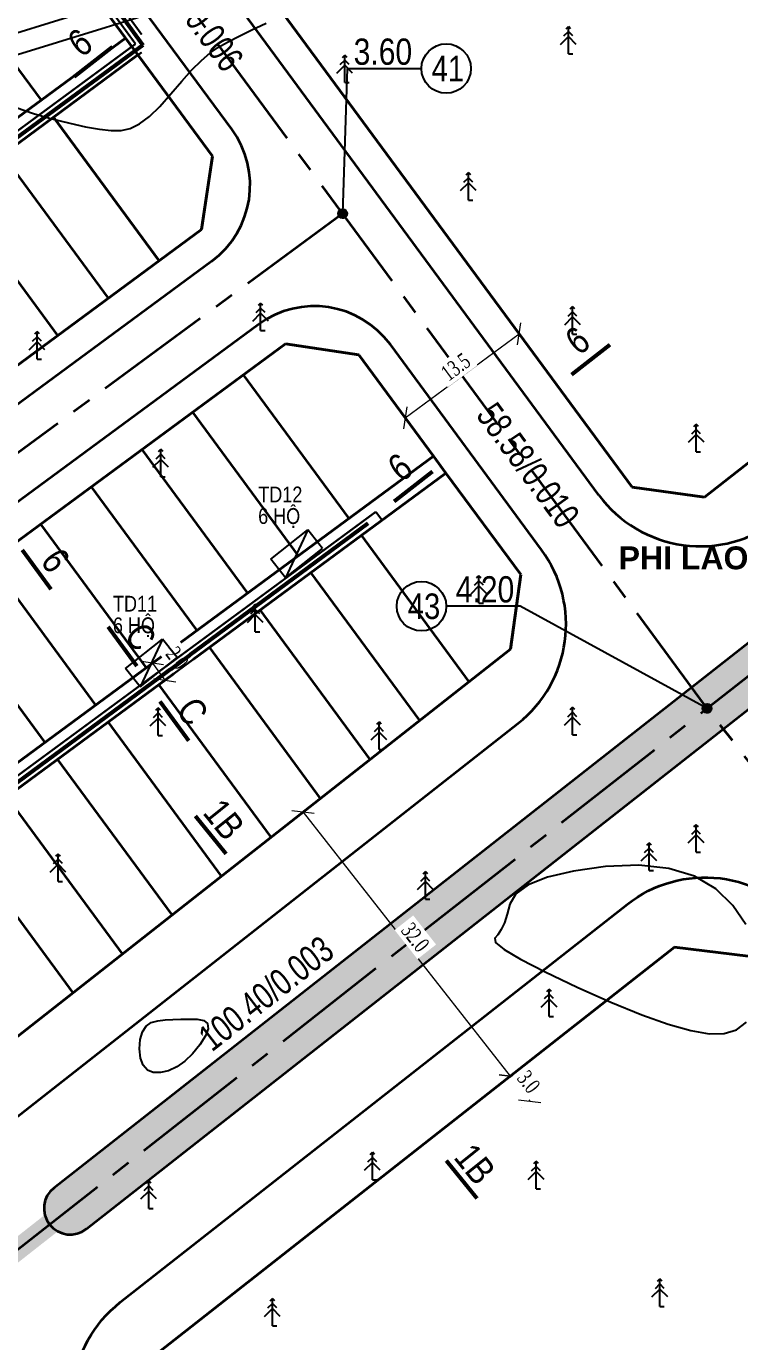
# Model space of a CAD drawing. Extents: x 22709 to 568895, y -41029 to 1932533.
# Drawn here: x 561066.6 to 561134.6, y 1930658.3 to 1930783.7 of the extents above; entities that cross this region are included whole.
import ezdxf

# ---------------------------------------------------------------- set-up
doc = ezdxf.new("R2010")
doc.units = ezdxf.units.MI
doc.header["$MEASUREMENT"] = 0
doc.header["$PDMODE"] = 1
for name, pattern in [('BORDER2', [0.875, 0.25, -0.125, 0.25, -0.125, 0, -0.125]), ('CENTER2', [1.125, 0.75, -0.125, 0.125, -0.125]), ('CONTINOUS', [0]), ('DASHED2', [0.375, 0.25, -0.125])]:
    doc.linetypes.add(name, pattern=pattern)
doc.layers.get('0').update_dxf_attribs({"color": 8, "linetype": 'CONTINUOUS'})
doc.layers.get('DEFPOINTS').update_dxf_attribs({"color": 8, "linetype": 'CONTINUOUS'})
for name, color, linetype, lineweight in [('1-chieu dai', 8, 'CONTINUOUS', 40), ('1-nghiktHC', 8, 'CONTINUOUS', 60), ('10-TIM', 8, 'CENTER2', 35), ('13-PLO', 8, 'CONTINUOUS', 35), ('4-LE TRONG', 8, 'CONTINUOUS', 40), ('7-LE NGOAI', 8, 'CONTINUOUS', 35), ('84- CX DAI PHAN CACH', 8, 'CONTINUOUS', 50), ('D-S-DÂY ĐIỆN 1.5', 200, 'DASHED2', 40), ('EC04', 8, 'CONTINUOUS', 53)]:
    doc.layers.add(name, color=color, linetype=linetype, lineweight=lineweight)
for name, color, linetype in [('1-chieurong', 8, 'CONTINUOUS'), ('1-cotTK', 8, 'CONTINUOUS'), ('1-RANH GIOI QH DX', 8, 'BORDER2'), ('1-toado', 8, 'CONTINUOUS'), ('CHU', 8, 'CONTINUOUS'), ('CHUDIEN', 8, 'CONTINUOUS'), ('DM CON', 8, 'CONTINUOUS'), ('LE DUONG', 8, 'CONTINUOUS'), ('MATCAT', 8, 'CONTINUOUS'), ('PHI LAO', 8, 'CONTINUOUS'), ('Thietbidien', 8, 'CONTINUOUS')]:
    doc.layers.add(name, color=color, linetype=linetype)
doc.styles.add('Do doc', font='VHARIALN.TTF', dxfattribs={"width": 0.9, "oblique": 0.6})
doc.styles.add('K1', font='VHARIALN.TTF', dxfattribs={"height": 250})
doc.styles.add('L1', font='vntimeh.shx', dxfattribs={"width": 0.7})
doc.styles.add('nha', font='VHARIALB.TTF', dxfattribs={"height": 1})
doc.styles.get("Standard").update_dxf_attribs({"font": 'vntimeh.shx'})
doc.styles.add('VNARIAL', font='VHARIALN.TTF')
doc.linetypes.add('EN04M', pattern='A,4.505489,-0.889973,2.289537,[1,CHEO22.shx,S=0.898128,R=0,X=0,Y=0.012726],2.215951,-0.947487,["0.4KV",Standard,S=2,R=359.997854,X=0,Y=-0.812412],-8.615751,2.099566,[1,CHEO22.shx,S=0.898128,R=0,X=0,Y=-0.055311],2.405923,-0.889973', length=24.85965)
doc.dimstyles.new('chieu rong', dxfattribs={"dimtxt": 1.5, "dimasz": 1.5, "dimexe": 1, "dimexo": 1, "dimgap": 0.3, "dimtad": 1, "dimdec": 1, "dimzin": 0, "dimdsep": 46, "dimtxsty": 'L1', "dimblk": 'OBLIQUE', "dimcen": 1, "dimclrd": 37, "dimclre": 37, "dimclrt": 7, "dimadec": 0, "dimazin": 0, "dimtfac": 1, "dimtdec": 1, "dimtofl": 0, "dimtmove": 2, "dimatfit": 3, "dimldrblk": 'ARCHTICK', "dimfxl": 1, "dimtfill": 1, "dimtolj": 1, "dimtzin": 0, "dimlwd": 5, "dimlwe": 5, "dimarcsym": 0})

# ---------------------------------------------------------------- blocks, each defined once
blk = doc.blocks.new('PL')
at = {"layer": 'PHI LAO', "color": 250, "linetype": 'Continuous'}
blk.add_line((569625.73, 1929989.67), (569626.15, 1929989.67), dxfattribs=at)
for points in [[(569625.51, 1929992.08), (569625.73, 1929992.3)], [(569625.95, 1929992.08), (569625.73, 1929992.3)], [(569625.73, 1929989.67), (569625.73, 1929992.3)], [(569624.98, 1929990.58), (569625.73, 1929991.33)], [(569625.3, 1929991.39), (569625.73, 1929991.81)], [(569626.15, 1929991.39), (569625.73, 1929991.81)], [(569626.48, 1929990.58), (569625.73, 1929991.33)]]:
    blk.add_lwpolyline(points, dxfattribs=at)
blk = doc.blocks.new('cvnfgj')
at = {"layer": '1-cotTK', "lineweight": -3}
h = blk.add_hatch(dxfattribs=at)
h.set_pattern_fill('ANSI31', scale=0.1, style=0)
h.set_pattern_definition([(45, (561075.492941, 1927460.097698), (-0.008838834765, 0.008838834765), [])])
edge = h.paths.add_edge_path()
edge.add_arc((568402.56, 1930175.79), 0.43, 0, 360)
at = {"layer": '1-cotTK', "color": 7, "lineweight": -3}
blk.add_circle((568402.56, 1930175.79, -28.47), 0.43, dxfattribs=at)
blk = doc.blocks.new('_Oblique')
at = {"color": 0, "linetype": 'ByBlock', "lineweight": -2}
blk.add_line((-0.5, -0.5), (0.5, 0.5), dxfattribs=at)
blk = doc.blocks.new('*D54')
at = {"layer": '1-chieurong', "color": 37, "lineweight": 5, "transparency": 16777216}
for p, q in [((568447.93, 1930695.69), (568447.93, 1930695.69)), ((568448.72, 1930696.31), (568468.48, 1930671.13)), ((568467.69, 1930670.52), (568467.69, 1930670.52))]:
    blk.add_line(p, q, dxfattribs=at)
at = {"layer": 'DEFPOINTS', "color": 0, "lineweight": -3, "transparency": 16777216}
for p in [(568448.72, 1930696.31), (568468.48, 1930671.13), (568468.48, 1930671.13)]:
    blk.add_point(p, dxfattribs=at)
at = {"layer": '1-chieurong', "color": 37, "lineweight": 5, "transparency": 16777216, "xscale": 1.5, "yscale": 1.5, "zscale": 1.5}
for p, rotation in [((568448.72, 1930696.31), 128.1257556061782), ((568468.48, 1930671.13), 308.1257556061782)]:
    blk.add_blockref('_Oblique', p, dxfattribs=dict(at, rotation=rotation))
at = {"layer": '1-chieurong', "color": 7, "lineweight": -3, "transparency": 16777216, "insert": (568459.42, 1930684.37), "char_height": 1.5, "attachment_point": 5, "rotation": 308.1258, "style": 'L1', "bg_fill": 3, "box_fill_scale": 1.25, "bg_fill_color": 9, "bg_fill_true_color": 13158600, "bg_fill_transparency": 0}
blk.add_mtext('\\A1;32.0', dxfattribs=at)
blk = doc.blocks.new('_ARCHTICK')
at = {"color": 0, "linetype": 'ByBlock', "const_width": 0.15}
blk.add_lwpolyline([(-0.5, -0.5), (0.5, 0.5)], dxfattribs=at)
blk = doc.blocks.new('*D58')
at = {"layer": '1-chieurong', "color": 37, "lineweight": 5, "transparency": 16777216}
blk.add_line((568458.46, 1930733.9), (568469.33, 1930741.9), dxfattribs=at)
at = {"layer": 'DEFPOINTS', "color": 0, "lineweight": -3, "transparency": 16777216}
for p in [(568469.33, 1930741.9), (568469.33, 1930741.9), (568458.46, 1930733.9)]:
    blk.add_point(p, dxfattribs=at)
at = {"layer": '1-chieurong', "color": 37, "lineweight": 5, "transparency": 16777216, "xscale": 1.5, "yscale": 1.5, "zscale": 1.5}
for p, rotation in [((568469.33, 1930741.9), 36.37556449977442), ((568458.46, 1930733.9), 216.3755644997744)]:
    blk.add_blockref('_Oblique', p, dxfattribs=dict(at, rotation=rotation))
at = {"layer": '1-chieurong', "color": 7, "lineweight": -3, "transparency": 16777216, "insert": (568463.28, 1930738.75), "char_height": 1.5, "attachment_point": 5, "rotation": 36.3756, "style": 'L1', "bg_fill": 3, "box_fill_scale": 1.25, "bg_fill_color": 9, "bg_fill_true_color": 13158600, "bg_fill_transparency": 0}
blk.add_mtext('\\A1;13.5', dxfattribs=at)
blk = doc.blocks.new('*D76')
at = {"layer": '1-chieurong', "color": 37, "lineweight": 5, "transparency": 16777216}
for p, q in [((568434.36, 1930710.5), (568435.54, 1930708.89)), ((568435.16, 1930711.1), (568435.16, 1930711.1)), ((568436.35, 1930709.49), (568436.35, 1930709.49))]:
    blk.add_line(p, q, dxfattribs=at)
at = {"layer": 'DEFPOINTS', "color": 0, "lineweight": -3, "transparency": 16777216}
blk.add_point((568434.36, 1930710.5), dxfattribs=at)
at = {"layer": '1-chieurong', "color": 7, "lineweight": -3, "transparency": 16777216, "insert": (568436.72, 1930711), "char_height": 1.5, "attachment_point": 5, "rotation": 306.3756, "style": 'L1', "bg_fill": 3, "box_fill_scale": 1.25, "bg_fill_color": 9, "bg_fill_true_color": 13158600, "bg_fill_transparency": 0}
blk.add_mtext('\\A1;2.0', dxfattribs=at)
at = {"layer": 'DEFPOINTS', "color": 0, "lineweight": -3, "transparency": 16777216}
blk.add_point((568435.54, 1930708.89), dxfattribs=at)
blk.add_point((568435.54, 1930708.89), dxfattribs=at)
at = {"layer": '1-chieurong', "color": 37, "lineweight": 5, "transparency": 16777216, "xscale": 1.5, "yscale": 1.5, "zscale": 1.5}
for p, rotation in [((568434.36, 1930710.5), 126.3755644959437), ((568435.54, 1930708.89), 306.3755644959437)]:
    blk.add_blockref('_Oblique', p, dxfattribs=dict(at, rotation=rotation))
blk = doc.blocks.new('*D117')
at = {"layer": '1-chieurong', "color": 37, "lineweight": 5, "transparency": 16777216}
for p, q in [((568467.69, 1930670.52), (568467.69, 1930670.52)), ((568468.48, 1930671.13), (568470.33, 1930668.77)), ((568469.54, 1930668.16), (568469.54, 1930668.16))]:
    blk.add_line(p, q, dxfattribs=at)
at = {"layer": '1-chieurong', "color": 37, "lineweight": 5, "transparency": 16777216, "xscale": 1.5, "yscale": 1.5, "zscale": 1.5}
for p, rotation in [((568468.48, 1930671.13), 128.125755604627), ((568470.33, 1930668.77), 308.1257556046271)]:
    blk.add_blockref('_Oblique', p, dxfattribs=dict(at, rotation=rotation))
at = {"layer": '1-chieurong', "color": 7, "lineweight": -3, "transparency": 16777216, "insert": (568470.23, 1930670.6), "char_height": 1.5, "attachment_point": 5, "rotation": 308.1258, "style": 'L1', "bg_fill": 3, "box_fill_scale": 1.25, "bg_fill_color": 9, "bg_fill_true_color": 13158600, "bg_fill_transparency": 0}
blk.add_mtext('\\A1;3.0', dxfattribs=at)
at = {"layer": 'DEFPOINTS', "color": 0, "lineweight": -3, "transparency": 16777216}
for p in [(568468.48, 1930671.13), (568470.33, 1930668.77), (568470.33, 1930668.77)]:
    blk.add_point(p, dxfattribs=at)
blk = doc.blocks.new('Tu ha the')
at = {"color": 1, "linetype": 'CONTINOUS'}
blk.add_solid([(-1.5, -0.368), (1.5, 1.132), (-1.5, 1.132), (-1.5, -0.368)], dxfattribs=at)
at = {"layer": 'Thietbidien', "color": 1}
for p, q in [((-1.5, -0.368), (-1.5, 1.132)), ((-1.5, 1.132), (1.5, 1.132)), ((1.5, 1.132), (-1.5, -0.368)), ((1.5, -0.368), (1.5, 1.132)), ((-1.5, -0.368), (1.5, -0.368))]:
    blk.add_line(p, q, dxfattribs=at)
blk = doc.blocks.new('A$C5C0861BC')
at = {"layer": '1-nghiktHC', "color": 8, "lineweight": -3}
blk.add_line((366.05, -14.69), (367.66, -13.5), dxfattribs=at)
at = {"layer": '1-nghiktHC', "color": 8, "lineweight": -3, "const_width": 0.2, "flags": 128}
for points in [[(344.15, 31.9), (336, 43.04)], [(344.74, 32.79), (336.81, 43.63)], [(279.66, -15.61), (344.15, 31.9)], [(280.25, -16.41), (344.74, 31.1)], [(309.01, -55.46), (367.06, -12.7)], [(309.61, -56.27), (367.66, -13.5)], [(367.06, -12.7), (367.66, -13.5)]]:
    blk.add_lwpolyline(points, dxfattribs=at)
blk = doc.blocks.new('tmb')
at = {"layer": '84- CX DAI PHAN CACH', "lineweight": -3}
h = blk.add_hatch(dxfattribs=at)
h.set_pattern_fill('AR-SAND', color=256, scale=0.3, style=0)
h.set_pattern_definition([(37.5, (561075.49294, 1927460.0977), (-0.018898007, 0.57804713), [0, -0.456, 0, -0.51, 0, -0.4875]), (7.5, (561075.49294, 1927460.0977), (0.53093301, 0.84664382), [0, -0.246, 0, -0.411, 0, -0.1575]), (327.5, (561075.12394, 1927460.0977), (0.93424256, 0.001697716), [0, -0.15, 0, -0.54, 0, -0.705]), (317.5, (561075.12394, 1927460.0977), (0.90183798, 0.26330267), [0, -0.075, 0, -0.354, 0, -0.405])])
h.paths.add_polyline_path([(568552.474, 1930754.218, 1), (568549.387, 1930758.151), (568424.978, 1930660.512, 1), (568428.065, 1930656.579)])
at = {"layer": '1-cotTK', "lineweight": -3, "ltscale": 15, "flags": 128}
for points in [[(568452.504, 1930753.369), (568452.97, 1930767.196), (568460.012, 1930767.196)], [(568487.246, 1930706.204), (568469.411, 1930715.943), (568462.37, 1930715.943)]]:
    blk.add_lwpolyline(points, dxfattribs=at)
at = {"layer": '1-RANH GIOI QH DX', "linetype": 'DASHED2', "ltscale": 30, "const_width": 2}
blk.add_lwpolyline([(568411.678, 1930949.543), (568385.601, 1930982.494), (568352.821, 1931025.773), (568320.86, 1931069.918), (568234.454, 1931189.276), (567924.026, 1930964.64), (568247.697, 1930518.199), (568559.192, 1930762.669), (568544.947, 1930780.727), (568483.932, 1930858.072), (568469.374, 1930876.529)], close=True, dxfattribs=at)
at = {"layer": '1-toado'}
for centre in [(568462.369, 1930767.196), (568460.013, 1930715.943)]:
    blk.add_circle(centre, 2.357, dxfattribs=at)
at = {"layer": '10-TIM', "ltscale": 15}
for p, q in [((568487.246, 1930706.204), (568423.147, 1930793.224)), ((568247.697, 1930518.199), (568583.134, 1930781.459)), ((568452.504, 1930753.369), (568371.704, 1930693.851)), ((568518.597, 1930666.258), (568487.246, 1930706.204))]:
    blk.add_line(p, q, dxfattribs=at)
at = {"layer": '13-PLO', "flags": 128}
for points in [[(568413.661, 1930777.853), (568423.743, 1930764.165)], [(568435.011, 1930748.867), (568424.929, 1930762.555)], [(568430.18, 1930745.309), (568420.098, 1930758.996)], [(568425.35, 1930741.75), (568415.267, 1930755.438)], [(568443.018, 1930737.998), (568453.1, 1930724.31)], [(568438.187, 1930734.439), (568448.269, 1930720.752)], [(568433.356, 1930730.881), (568443.438, 1930717.193)], [(568428.525, 1930727.322), (568438.608, 1930713.635)], [(568423.694, 1930723.764), (568433.777, 1930710.076)], [(568464.567, 1930708.743), (568454.286, 1930722.7)], [(568418.863, 1930720.206), (568428.946, 1930706.518)], [(568459.845, 1930705.037), (568449.455, 1930719.142)], [(568414.033, 1930716.647), (568424.115, 1930702.96)], [(568455.122, 1930701.331), (568444.625, 1930715.583)], [(568450.4, 1930697.625), (568439.794, 1930712.025)], [(568445.678, 1930693.919), (568434.963, 1930708.466)], [(568440.956, 1930690.213), (568430.132, 1930704.908)], [(568436.234, 1930686.507), (568425.301, 1930701.349)], [(568431.512, 1930682.801), (568420.47, 1930697.791)], [(568426.79, 1930679.095), (568415.639, 1930694.232)]]:
    blk.add_lwpolyline(points, dxfattribs=at)
at = {"layer": '4-LE TRONG'}
for p, q in [((568433.206, 1930790.949), (568480.1, 1930727.287)), ((568440.101, 1930758.826), (568424.681, 1930779.76)), ((568486.998, 1930726.348), (568543.776, 1930770.909)), ((568431.798, 1930770.098), (568367.302, 1930722.59)), ((568432.984, 1930768.488), (568368.488, 1930720.98)), ((568435.015, 1930748.87), (568424.932, 1930762.557)), ((568439.04, 1930751.835), (568440.101, 1930758.826)), ((568382.596, 1930710.258), (568439.04, 1930751.835)), ((568447.047, 1930740.966), (568390.603, 1930699.389)), ((568454.038, 1930739.905), (568447.047, 1930740.966)), ((568461.155, 1930730.244), (568454.038, 1930739.905)), ((568469.475, 1930718.949), (568462.341, 1930728.633)), ((568480.1, 1930727.287), (568486.998, 1930726.348)), ((568468.507, 1930711.836), (568469.475, 1930718.949)), ((568414.903, 1930669.766), (568468.507, 1930711.836))]:
    blk.add_line(p, q, dxfattribs=at)
at = {"layer": '4-LE TRONG', "ltscale": 0.5}
for p, q in [((568484.145, 1930683.43), (568434.234, 1930644.259)), ((568491.165, 1930682.584), (568484.145, 1930683.43))]:
    blk.add_line(p, q, dxfattribs=at)
at = {"layer": '4-LE TRONG', "flags": 128}
blk.add_lwpolyline([(568462.341, 1930728.633), (568461.155, 1930730.244), (568396.659, 1930682.736), (568397.846, 1930681.125)], close=True, dxfattribs=at)
blk.add_lwpolyline([(568461.155, 1930730.244), (568462.341, 1930728.633)], dxfattribs=at)
at = {"layer": '7-LE NGOAI', "ltscale": 0.5}
for p, q in [((568476.926, 1930726.537), (568429.298, 1930791.196)), ((568441.923, 1930761.411), (568427.689, 1930780.734)), ((568424.978, 1930660.512), (568549.387, 1930758.151)), ((568428.065, 1930656.579), (568552.474, 1930754.218)), ((568440.015, 1930748.827), (568384.376, 1930707.843)), ((568444.463, 1930742.788), (568388.824, 1930701.804)), ((568471.459, 1930721.314), (568457.047, 1930740.879)), ((568419.541, 1930665.779), (568469.206, 1930704.757))]:
    blk.add_line(p, q, dxfattribs=at)
at = {"layer": '7-LE NGOAI', "ltscale": 0.5, "flags": 128}
blk.add_lwpolyline([(568446.974, 1930610.046), (568429.25, 1930632.764, -0.4133714), (568431.302, 1930649.586), (568479.649, 1930687.529, -0.4142288), (568496.498, 1930685.497), (568514.264, 1930662.858)], format="xyb", dxfattribs=at)
at = {"layer": '7-LE NGOAI', "ltscale": 0.5}
for centre, radius, start, end in [((568434.677, 1930756.073), 9, 306.37556, 36.37556), ((568449.8, 1930735.542), 9, 36.37556, 126.37556), ((568486.588, 1930733.654), 12, 216.37556, 308.12576), ((568461.797, 1930714.197), 12, 308.12576, 36.37556), ((568426.522, 1930658.546), 2.5, 128.12576, 308.12576)]:
    blk.add_arc(centre, radius, start, end, dxfattribs=at)
at = {"layer": 'DM CON', "elevation": 3}
for points in [[(568421.366, 1930763.487), (568423.026, 1930762.916), (568424.772, 1930762.404), (568426.473, 1930761.973), (568427.995, 1930761.642), (568429.316, 1930761.417), (568430.435, 1930761.299), (568431.37, 1930761.3), (568432.23, 1930761.487), (568433.125, 1930761.926), (568434.072, 1930762.628), (568435.073, 1930763.589), (568436.12, 1930764.777), (568437.158, 1930766.003), (568438.135, 1930767.079), (568439.042, 1930767.973), (568439.88, 1930768.683), (568440.669, 1930769.226), (568441.524, 1930769.709), (568442.558, 1930770.242), (568443.792, 1930770.843), (568445.22, 1930771.512)], [(568490.928, 1930685.599), (568489.698, 1930687.4), (568488.079, 1930689.002), (568486.046, 1930690.194), (568483.597, 1930690.941), (568480.746, 1930691.242), (568477.569, 1930691.116), (568474.515, 1930690.694), (568472.033, 1930690.107), (568470.199, 1930689.377), (568469.017, 1930688.511), (568468.439, 1930687.534), (568468.171, 1930686.573), (568467.916, 1930685.759), (568467.627, 1930685.112), (568467.306, 1930684.63), (568467.009, 1930684.282), (568467.086, 1930683.876), (568467.883, 1930683.224), (568469.459, 1930682.292), (568471.808, 1930681.082), (568474.847, 1930679.636), (568478.079, 1930678.195), (568481.008, 1930677.001), (568483.548, 1930676.097), (568485.687, 1930675.489), (568487.435, 1930675.184), (568488.867, 1930675.204), (568490.058, 1930675.574), (568491.018, 1930676.297)]]:
    blk.add_lwpolyline(points, dxfattribs=at)
blk.add_lwpolyline([(568434.439, 1930671.492), (568433.882, 1930671.728), (568433.479, 1930672.19), (568433.233, 1930672.873), (568433.143, 1930673.746), (568433.203, 1930674.635), (568433.408, 1930675.365), (568433.757, 1930675.907), (568434.247, 1930676.257), (568434.87, 1930676.428), (568435.576, 1930676.497), (568436.315, 1930676.538), (568437.078, 1930676.566), (568437.859, 1930676.58), (568438.635, 1930676.566), (568439.267, 1930676.45), (568439.619, 1930676.152), (568439.669, 1930675.663), (568439.414, 1930674.983), (568438.876, 1930674.138), (568438.177, 1930673.283), (568437.438, 1930672.572), (568436.68, 1930672.03), (568435.909, 1930671.664), (568435.138, 1930671.477)], close=True, dxfattribs=at)
at = {"layer": 'EC04', "linetype": 'EN04M', "ltscale": 0.5, "flags": 128}
blk.add_lwpolyline([(568400.367, 1930921.367), (568449.488, 1930854.763), (568420.798, 1930833.732), (568422.086, 1930825.551), (568418.44, 1930802.138), (568415.312, 1930794.463), (568433.449, 1930769.432)], dxfattribs=at)
at = {"layer": 'LE DUONG', "elevation": 3.141, "flags": 128}
for points in [[(568449.935, 1930780.002), (568439.422, 1930776.151), (568419.667, 1930770.024), (568381.334, 1930758.318), (568321.535, 1930739.33), (568286.985, 1930729.223), (568223.795, 1930710.782), (568204.047, 1930704.817), (568159.902, 1930693.611)], [(568450.623, 1930778.124), (568440.063, 1930774.255), (568420.255, 1930768.112), (568381.929, 1930756.408), (568322.119, 1930737.416), (568287.547, 1930727.303), (568224.364, 1930708.864), (568204.583, 1930702.889), (568160.394, 1930691.673)]]:
    blk.add_lwpolyline(points, dxfattribs=at)
at = {"layer": 'MATCAT', "const_width": 0.38}
for points in [[(568426.895, 1930766.407), (568430.56, 1930769.266)], [(568474.321, 1930738.012), (568477.986, 1930740.871)], [(568457.405, 1930725.926), (568461.069, 1930728.784)], [(568421.951, 1930721.304), (568424.696, 1930717.553)], [(568430.134, 1930713.981), (568432.879, 1930710.23)], [(568435.079, 1930706.865), (568437.824, 1930703.114)], [(568438.455, 1930695.942), (568441.385, 1930692.335)], [(568462.38, 1930663.094), (568465.31, 1930659.487)]]:
    blk.add_lwpolyline(points, dxfattribs=at)
for p in [(-1151.713, 778.911), (-1173.034, 776.182), (-1161.242, 764.977), (-1181.048, 752.543), (-1151.311, 752.195), (-1202.369, 749.815), (-1139.518, 740.99), (-1190.577, 738.61), (-1160.236, 726.55), (-1181.557, 723.822), (-1190.833, 713.953), (-1151.316, 714.019, 3.26), (-1169.765, 712.617), (-1139.524, 702.814, 3.26), (-1144.015, 701.081), (-1200.362, 700.019), (-1165.336, 698.353), (-1153.544, 687.148), (-1170.4, 671.592, 3.438), (-1154.781, 670.727), (-1191.721, 668.864, 3.438), (-1142.988, 659.521), (-1179.929, 657.659, 3.438)]:
    blk.add_blockref('PL', p)
at = {"layer": '1-cotTK', "lineweight": -3}
for p in [(49.943, 577.575, 28.474), (84.685, 530.41, 28.474)]:
    blk.add_blockref('cvnfgj', p, dxfattribs=at)
at = {"layer": 'CHUDIEN', "linetype": 'Continuous', "xscale": 1.499999998949281, "yscale": 1.499999998949281, "zscale": 1.499999998949281, "rotation": 38.4238849285227}
blk.add_blockref('Tu ha the', (568448.474, 1930720.488), dxfattribs=at)
at = {"layer": '1-chieu dai', "lineweight": -3, "char_height": 2.5, "attachment_point": 5, "style": 'Do doc'}
for s, insert, rotation in [('\\A1;49.50/0.006', (568438.122, 1930772.894), 306.37556), ('\\A1;58.58/0.010', (568470.172, 1930729.384), 306.37556), ('\\A1;100.40/0.003', (568445.192, 1930679.013), 38.12576)]:
    blk.add_mtext(s, dxfattribs=dict(at, insert=insert, rotation=rotation))
at = {"layer": '1-cotTK', "style": 'K1'}
for s, p in [('3.60', (568453.549, 1930767.553, 28.474)), ('4.20', (568463.283, 1930716.3, 28.474))]:
    blk.add_text(s, height=2.5008, dxfattribs=at).set_placement(p)
at = {"layer": '1-toado', "style": 'K1'}
for s, p in [('41', (568460.983, 1930765.976, 27.677)), ('43', (568458.706, 1930714.723, 27.677))]:
    blk.add_text(s, height=2.4307, dxfattribs=at).set_placement(p)
at = {"layer": 'CHU', "linetype": 'Continuous', "style": 'nha'}
blk.add_text('PHI LAO', height=2.184, dxfattribs=at).set_placement((568478.813, 1930719.458))
at = {"layer": 'MATCAT', "style": 'K1'}
for s, rotation, p in [('6', 37.61085, (568427.591, 1930768.165)), ('6', 37.61085, (568475.017, 1930739.77)), ('6', 37.61085, (568458.1, 1930727.683)), ('6', 305.85053, (568423.613, 1930720.216)), ('c', 305.85053, (568431.585, 1930713.146)), ('c', 305.85053, (568436.53, 1930706.03)), ('1b', 308.73664, (568439.075, 1930696.217)), ('1b', 308.73664, (568463, 1930663.369))]:
    blk.add_text(s, height=2.56, rotation=rotation, dxfattribs=at).set_placement(p)
at = {"layer": 'MATCAT', "style": 'VNARIAL'}
for s, p in [('td12', (568444.455, 1930725.844, -0.396)), ('6 hé', (568444.446, 1930723.785, -0.396)), ('td11', (568430.604, 1930715.432, -0.396))]:
    blk.add_text(s, height=1.5, dxfattribs=at).set_placement(p)
at = {"layer": '1-chieurong', "lineweight": -3}
for p1, p2, picture, middle in [((568458.464, 1930733.897), (568469.333, 1930741.903), '*D58', (568463.276, 1930738.745)), ((568434.356, 1930710.503), (568435.542, 1930708.893), '*D76', (568436.72, 1930711.003)), ((568448.72, 1930696.306), (568468.476, 1930671.133), '*D54', (568459.424, 1930684.368))]:
    dim = blk.add_aligned_dim(p1=p1, p2=p2, distance=0, dimstyle='chieu rong', dxfattribs=at)
    dim.commit()
    dim.dimension.update_dxf_attribs({"geometry": picture, "text_midpoint": middle})
at = {"layer": 'EC04', "linetype": 'EN04M', "ltscale": 0.5, "flags": 128}
for points in [[(568433.449, 1930769.432), (568347.061, 1930705.981)], [(568454.889, 1930723.834), (568376.617, 1930666.034)]]:
    blk.add_lwpolyline(points, dxfattribs=at)
at = {"lineweight": -3}
blk.add_blockref('A$C5C0861BC', (568088.602, 1930737.64), dxfattribs=at)
at = {"layer": 'CHUDIEN', "linetype": 'Continuous', "xscale": 1.499999998949281, "yscale": 1.499999998949281, "zscale": 1.499999998949281, "rotation": 38.4238849285227}
blk.add_blockref('Tu ha the', (568434.624, 1930710.075), dxfattribs=at)
at = {"layer": 'MATCAT', "style": 'VNARIAL'}
blk.add_text('6 hé', height=1.5, dxfattribs=at).set_placement((568430.595, 1930713.372, -0.396))
at = {"layer": '1-chieurong', "lineweight": -3}
dim = blk.add_aligned_dim(p1=(568468.476, 1930671.133), p2=(568470.328, 1930668.773), distance=0, dimstyle='chieu rong', dxfattribs=at)
dim.commit()
dim.dimension.update_dxf_attribs({"geometry": '*D117', "text_midpoint": (568470.228, 1930670.602)})

msp = doc.modelspace()

# ---------------------------------------------------------------- block references
at = {"layer": 'D-S-DÂY ĐIỆN 1.5', "lineweight": -3}
msp.add_blockref('tmb', (-7355.76, 12.5), dxfattribs=at)

doc.saveas('drawing.dxf')
